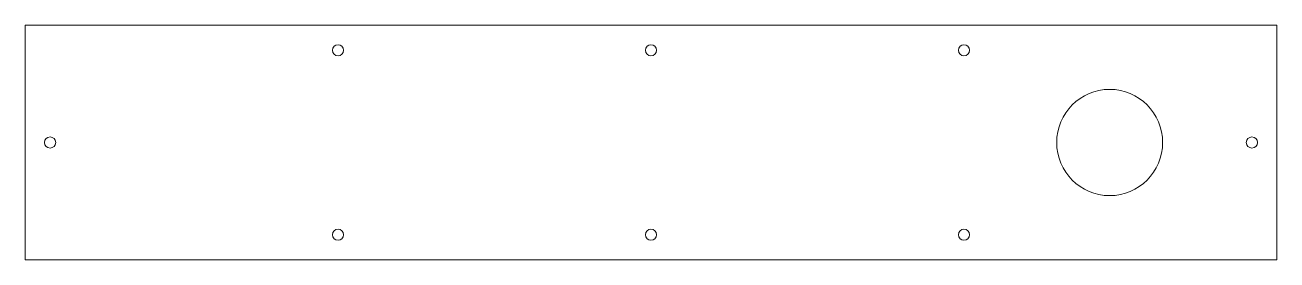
# Model space of a CAD drawing. Header units: millimetres. Extents: x 0 to 449, y 0 to 84.
import ezdxf

# ---------------------------------------------------------------- set-up
doc = ezdxf.new("R2010")
doc.units = ezdxf.units.MM

msp = doc.modelspace()

# ---------------------------------------------------------------- linework, layer by layer
at = {"color": 170, "linetype": 'Continuous', "lineweight": 15}
for p, q in [((0, 84), (0, 0)), ((449, 84), (0, 84)), ((449, 0), (449, 84)), ((0, 0), (449, 0))]:
    msp.add_line(p, q, dxfattribs=at)
for centre, radius in [((112.25, 75), 2), ((224.5, 75), 2), ((336.75, 75), 2), ((389, 42), 19), ((9, 42), 2), ((440, 42), 2), ((112.25, 9), 2), ((224.5, 9), 2), ((336.75, 9), 2)]:
    msp.add_circle(centre, radius, dxfattribs=at)

doc.saveas('drawing.dxf')
